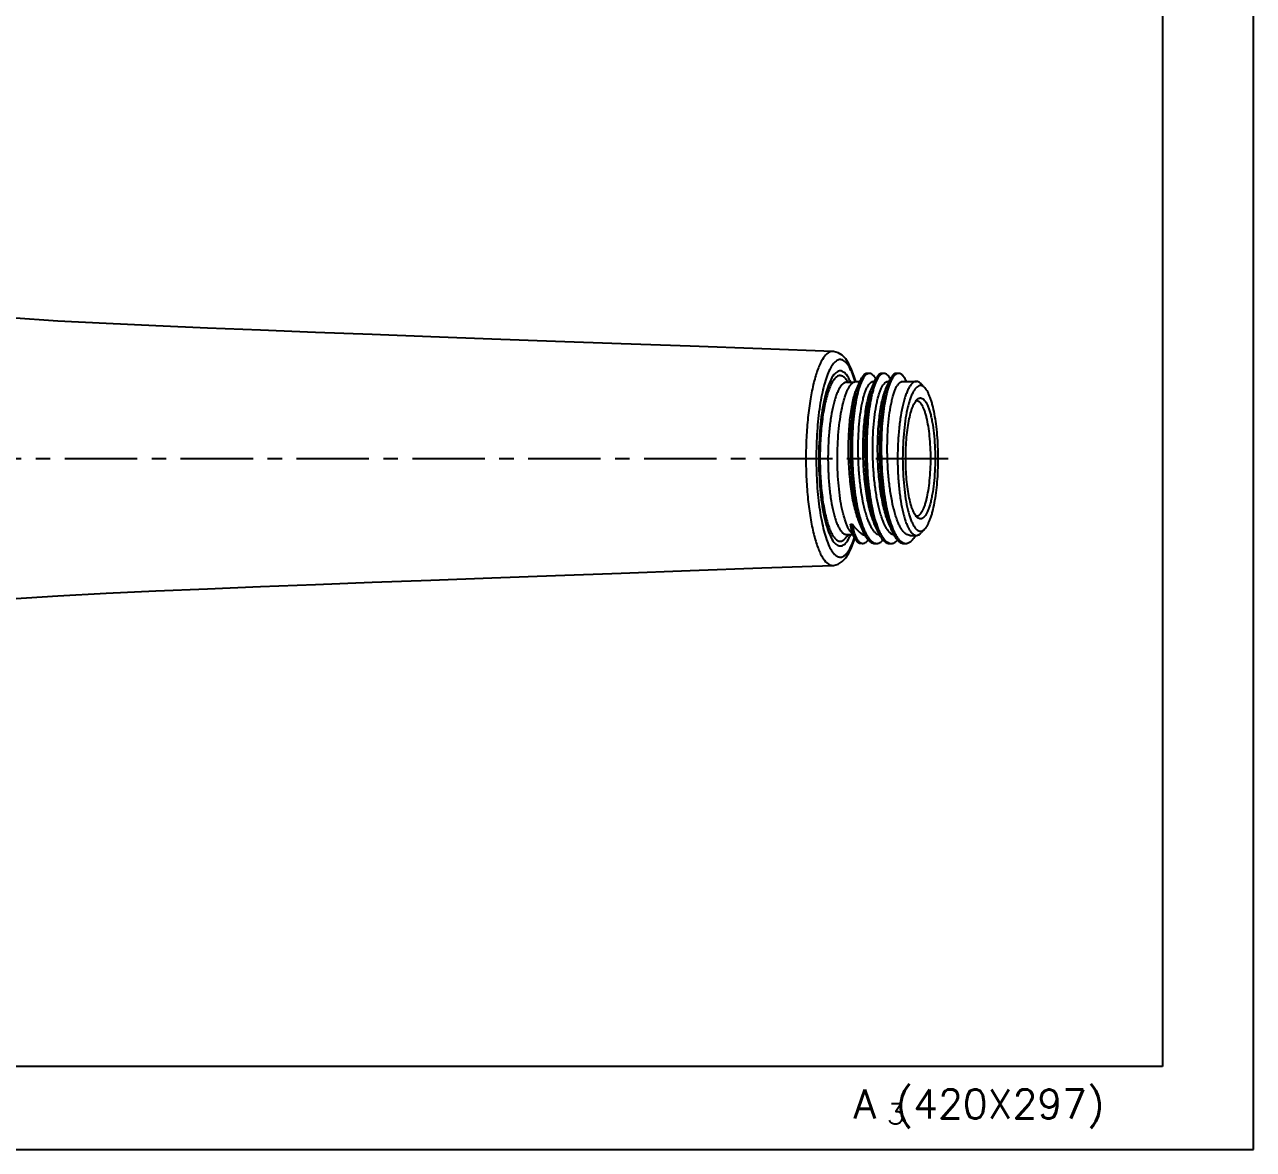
# Model space of a CAD drawing. Extents: x -5628 to -5208, y -2139 to -1842.
# Drawn here: x -5356.3 to -5207.8, y -2138.6 to -2002.7 of the extents above; entities that cross this region are included whole.
import ezdxf

# ---------------------------------------------------------------- set-up
doc = ezdxf.new("R2010")
doc.units = 0
doc.header["$LTSCALE"] = 7
doc.linetypes.add('CENTER', pattern=[2, 1.25, -0.25, 0.25, -0.25])
doc.layers.get('0').update_dxf_attribs({"color": 2, "linetype": 'CONTINUOUS'})
for name, color, linetype in [('02___PRT_ALL_AXES', 7, 'CONTINUOUS'), ('1', 1, 'CENTER'), ('DWG', 7, 'CONTINUOUS'), ('TXT', 4, 'CONTINUOUS')]:
    doc.layers.add(name, color=color, linetype=linetype)
doc.styles.add('GHS', font='ROMANS.shx', dxfattribs={"bigfont": 'GHS.shx'})

# ---------------------------------------------------------------- blocks, each defined once
blk = doc.blocks.new('BORDER')
for p, q in [((1, 0), (1, 1)), ((0, 0), (1, 0))]:
    blk.add_line(p, q)

msp = doc.modelspace()

# ---------------------------------------------------------------- linework, layer by layer
at = {"color": 7, "linetype": 'Continuous'}
for p, q in [((-5258.65, -2042.2), (-5258.66, -2042.2)), ((-5257.75, -2044.55), (-5257.76, -2044.55)), ((-5255.81, -2045.84), (-5255.38, -2045.84)), ((-5255.4, -2045.88), (-5255.78, -2046.74)), ((-5254.21, -2044.86), (-5254.43, -2044.86)), ((-5253.64, -2045.88), (-5254.02, -2046.74)), ((-5253.72, -2045.84), (-5253.62, -2045.84)), ((-5252.45, -2044.86), (-5252.67, -2044.86)), ((-5251.88, -2045.88), (-5252.26, -2046.74)), ((-5251.96, -2045.84), (-5251.86, -2045.84)), ((-5250.7, -2044.86), (-5250.92, -2044.86)), ((-5250.2, -2045.84), (-5248.53, -2045.84)), ((-5247.51, -2046.62), (-5247.96, -2046.14)), ((-5255.42, -2063), (-5255.04, -2063.86)), ((-5253.66, -2063), (-5253.28, -2063.86)), ((-5251.9, -2063), (-5251.52, -2063.86)), ((-5247.51, -2063.65), (-5247.96, -2064.14)), ((-5256.05, -2065.05), (-5255.97, -2064.79)), ((-5253.55, -2065.42), (-5253.33, -2065.42)), ((-5251.79, -2065.42), (-5251.58, -2065.42)), ((-5250.04, -2065.42), (-5249.82, -2065.42)), ((-5249.32, -2064.44), (-5248.53, -2064.44)), ((-5257.76, -2065.72), (-5257.75, -2065.72))]:
    msp.add_line(p, q, dxfattribs=at)
for points in [[(-5258.65, -2042.2), (-5267.21, -2041.89), (-5275.89, -2041.58), (-5284.19, -2041.28), (-5292.16, -2040.99), (-5299.82, -2040.71), (-5307.19, -2040.43), (-5314.3, -2040.17), (-5321.16, -2039.91), (-5327.79, -2039.65), (-5334.21, -2039.39), (-5340.42, -2039.12), (-5346.44, -2038.85), (-5352.29, -2038.54), (-5357.97, -2038.16), (-5363.48, -2037.61)], [(-5255.87, -2045.85), (-5256.04, -2045.24), (-5256.36, -2044.39), (-5256.7, -2043.69), (-5257.07, -2043.12), (-5257.5, -2042.68), (-5258, -2042.36), (-5258.55, -2042.21), (-5258.66, -2042.2)], [(-5258.66, -2068.07), (-5258.56, -2068.06), (-5258, -2067.92), (-5257.5, -2067.6), (-5257.08, -2067.16), (-5256.7, -2066.59), (-5256.36, -2065.89), (-5256.05, -2065.05)], [(-5368.36, -2073.47), (-5363.48, -2072.66), (-5357.96, -2072.11), (-5352.28, -2071.73), (-5346.44, -2071.43), (-5340.42, -2071.15), (-5334.2, -2070.89), (-5327.79, -2070.63), (-5321.16, -2070.37), (-5314.3, -2070.11), (-5307.19, -2069.84), (-5299.82, -2069.57), (-5292.16, -2069.29), (-5284.19, -2069), (-5275.89, -2068.69), (-5267.21, -2068.38), (-5258.66, -2068.07)]]:
    msp.add_lwpolyline(points, dxfattribs=at)
for centre, radius, start, end in [((-5256.97, -2046.49), 0.549, 90.0002, 91.5193), ((-5262.16, -2048.37), 6.19, 23.3333, 25.1594), ((-5262.16, -2061.9), 6.19, 334.8406, 336.6667), ((-5267.6, -2060.93), 12.18, 341.7944, 341.9622)]:
    msp.add_arc(centre, radius, start, end, dxfattribs=at)
for points, knots in [([(-5258.66, -2042.2), (-5259.18, -2042.19), (-5259.77, -2042.91), (-5260.19, -2043.73), (-5260.47, -2044.39), (-5260.72, -2045.15), (-5261.04, -2046.34), (-5261.38, -2048.02), (-5261.67, -2050.24), (-5261.85, -2052.64), (-5261.89, -2054.29), (-5261.89, -2055.14)], [0, 0, 0, 0, 0.113126, 0.157575, 0.208858, 0.266788, 0.331016, 0.476371, 0.640214, 0.816843, 1, 1, 1, 1]), ([(-5255.94, -2045.83), (-5256.03, -2045.51), (-5256.23, -2044.92), (-5256.59, -2044.17), (-5256.96, -2043.61), (-5257.32, -2043.3), (-5257.62, -2043.2), (-5257.91, -2043.19), (-5258.29, -2043.37), (-5258.68, -2043.8), (-5259.05, -2044.44), (-5259.39, -2045.27), (-5259.71, -2046.3), (-5259.98, -2047.49), (-5260.31, -2049.35), (-5260.57, -2051.92), (-5260.64, -2054.04), (-5260.64, -2055.14)], [0, 0, 0, 0, 0.062739, 0.11464, 0.155661, 0.187049, 0.200315, 0.212974, 0.240141, 0.27499, 0.320195, 0.376386, 0.443235, 0.519877, 0.605085, 0.795155, 1, 1, 1, 1]), ([(-5258.04, -2044.62), (-5258.22, -2044.71), (-5258.58, -2045.06), (-5258.99, -2045.8), (-5259.38, -2046.85), (-5259.85, -2048.72), (-5260.23, -2051.51), (-5260.38, -2055.14), (-5260.23, -2058.76), (-5259.85, -2061.56), (-5259.38, -2063.43), (-5258.99, -2064.47), (-5258.58, -2065.22), (-5258.22, -2065.57), (-5258.04, -2065.65)], [0, 0, 0, 0, 0.027417, 0.065849, 0.116266, 0.177959, 0.328449, 0.5, 0.671551, 0.822041, 0.883734, 0.934151, 0.972583, 1, 1, 1, 1]), ([(-5257.76, -2044.55), (-5257.78, -2044.55), (-5257.88, -2044.56), (-5257.97, -2044.59), (-5258.04, -2044.62)], [0, 0, 0, 0, 0.242954, 1, 1, 1, 1]), ([(-5257.46, -2044.62), (-5257.48, -2044.61), (-5257.57, -2044.57), (-5257.67, -2044.55), (-5257.75, -2044.55)], [0, 0, 0, 0, 0.261163, 1, 1, 1, 1]), ([(-5256.56, -2045.74), (-5256.68, -2045.49), (-5256.91, -2045.06), (-5257.27, -2044.71), (-5257.46, -2044.62)], [0, 0, 0, 0, 0.583921, 1, 1, 1, 1]), ([(-5256.79, -2045.93), (-5256.84, -2045.85), (-5256.93, -2045.71), (-5257.07, -2045.52), (-5257.21, -2045.37), (-5257.36, -2045.25), (-5257.51, -2045.18), (-5257.67, -2045.14), (-5257.82, -2045.13), (-5257.98, -2045.17), (-5258.13, -2045.25), (-5258.28, -2045.37), (-5258.42, -2045.52), (-5258.62, -2045.79), (-5258.86, -2046.21), (-5259.12, -2046.83), (-5259.35, -2047.57), (-5259.56, -2048.43), (-5259.75, -2049.38), (-5259.97, -2050.81), (-5260.14, -2052.74), (-5260.19, -2054.32), (-5260.19, -2055.14)], [0, 0, 0, 0, 0.02198, 0.041653, 0.059151, 0.074709, 0.088688, 0.101614, 0.11416, 0.127069, 0.141017, 0.156534, 0.173984, 0.193605, 0.239799, 0.295542, 0.360589, 0.434327, 0.515893, 0.604236, 0.796342, 1, 1, 1, 1]), ([(-5256.99, -2045.94), (-5257.02, -2045.94), (-5257.1, -2045.95), (-5257.25, -2046), (-5257.44, -2046.13), (-5257.65, -2046.36), (-5257.86, -2046.67), (-5258.05, -2047.06), (-5258.24, -2047.53), (-5258.41, -2048.06), (-5258.64, -2048.91), (-5258.87, -2050.1), (-5259.07, -2051.67), (-5259.19, -2053.37), (-5259.22, -2054.54), (-5259.22, -2055.14)], [0, 0, 0, 0, 0.011259, 0.022982, 0.049109, 0.080495, 0.118165, 0.162531, 0.213635, 0.271295, 0.335172, 0.479636, 0.642435, 0.817955, 1, 1, 1, 1]), ([(-5253, -2064.42), (-5253.08, -2064.4), (-5253.26, -2064.32), (-5253.5, -2064.13), (-5253.74, -2063.86), (-5253.96, -2063.51), (-5254.18, -2063.08), (-5254.39, -2062.58), (-5254.58, -2062.02), (-5254.83, -2061.14), (-5255.09, -2059.92), (-5255.33, -2058.33), (-5255.49, -2056.62), (-5255.57, -2054.85), (-5255.57, -2053.1), (-5255.49, -2051.42), (-5255.34, -2049.88), (-5255.15, -2048.71), (-5254.96, -2047.89), (-5254.81, -2047.36), (-5254.65, -2046.91), (-5254.48, -2046.53), (-5254.3, -2046.23), (-5254.12, -2046.01), (-5253.95, -2045.89), (-5253.82, -2045.84), (-5253.75, -2045.84), (-5253.72, -2045.84)], [0, 0, 0, 0, 0.013322, 0.028638, 0.046643, 0.067687, 0.091899, 0.119264, 0.149675, 0.182955, 0.25715, 0.339581, 0.427513, 0.517944, 0.607743, 0.693791, 0.773122, 0.843062, 0.873799, 0.901404, 0.925707, 0.946611, 0.964125, 0.978427, 0.990018, 0.995123, 1, 1, 1, 1]), ([(-5251.24, -2064.42), (-5251.32, -2064.4), (-5251.5, -2064.33), (-5251.74, -2064.13), (-5251.98, -2063.86), (-5252.2, -2063.51), (-5252.42, -2063.09), (-5252.63, -2062.59), (-5252.82, -2062.02), (-5253.07, -2061.15), (-5253.33, -2059.92), (-5253.57, -2058.33), (-5253.73, -2056.62), (-5253.81, -2054.86), (-5253.81, -2053.1), (-5253.73, -2051.43), (-5253.58, -2049.88), (-5253.39, -2048.71), (-5253.2, -2047.89), (-5253.05, -2047.36), (-5252.89, -2046.91), (-5252.72, -2046.53), (-5252.55, -2046.23), (-5252.36, -2046.01), (-5252.19, -2045.89), (-5252.06, -2045.84), (-5251.99, -2045.84), (-5251.96, -2045.84)], [0, 0, 0, 0, 0.013312, 0.028613, 0.046601, 0.067627, 0.091821, 0.119171, 0.149568, 0.182837, 0.257017, 0.339442, 0.427377, 0.517819, 0.607635, 0.693703, 0.773055, 0.843015, 0.873763, 0.901376, 0.925687, 0.946598, 0.964117, 0.978423, 0.990016, 0.995122, 1, 1, 1, 1]), ([(-5249.32, -2064.44), (-5249.41, -2064.44), (-5249.59, -2064.4), (-5249.84, -2064.26), (-5250.08, -2064.03), (-5250.32, -2063.72), (-5250.55, -2063.32), (-5250.76, -2062.85), (-5250.97, -2062.31), (-5251.23, -2061.46), (-5251.51, -2060.25), (-5251.77, -2058.66), (-5251.95, -2056.93), (-5252.05, -2055.14), (-5252.06, -2053.34), (-5251.99, -2051.62), (-5251.84, -2050.03), (-5251.65, -2048.82), (-5251.46, -2047.97), (-5251.31, -2047.42), (-5251.15, -2046.95), (-5250.98, -2046.56), (-5250.8, -2046.25), (-5250.63, -2046.05), (-5250.5, -2045.94), (-5250.4, -2045.88), (-5250.3, -2045.84), (-5250.23, -2045.84), (-5250.2, -2045.84)], [0, 0, 0, 0, 0.012759, 0.026916, 0.043466, 0.062979, 0.085709, 0.111716, 0.140935, 0.173214, 0.246022, 0.327896, 0.416041, 0.507335, 0.598497, 0.686234, 0.767393, 0.839116, 0.870678, 0.899034, 0.924001, 0.945466, 0.963425, 0.978051, 0.984269, 0.989888, 0.995064, 1, 1, 1, 1]), ([(-5248.53, -2045.84), (-5248.57, -2045.84), (-5248.65, -2045.84), (-5248.8, -2045.89), (-5249, -2046.02), (-5249.21, -2046.25), (-5249.42, -2046.56), (-5249.62, -2046.95), (-5249.81, -2047.42), (-5249.99, -2047.97), (-5250.21, -2048.82), (-5250.45, -2050.03), (-5250.65, -2051.62), (-5250.78, -2053.34), (-5250.82, -2055.14), (-5250.78, -2056.93), (-5250.65, -2058.65), (-5250.45, -2060.25), (-5250.21, -2061.45), (-5249.99, -2062.31), (-5249.81, -2062.85), (-5249.62, -2063.32), (-5249.42, -2063.71), (-5249.21, -2064.03), (-5249, -2064.26), (-5248.8, -2064.38), (-5248.65, -2064.43), (-5248.57, -2064.44), (-5248.53, -2064.44)], [0, 0, 0, 0, 0.005627, 0.011465, 0.024433, 0.040002, 0.058718, 0.080798, 0.106272, 0.135053, 0.16697, 0.239242, 0.320776, 0.408742, 0.5, 0.591258, 0.679224, 0.760758, 0.83303, 0.864947, 0.893728, 0.919202, 0.941282, 0.959998, 0.975567, 0.988535, 0.994373, 1, 1, 1, 1]), ([(-5247.96, -2046.14), (-5248.01, -2046.09), (-5248.1, -2046.01), (-5248.24, -2045.91), (-5248.39, -2045.85), (-5248.49, -2045.84), (-5248.53, -2045.84)], [0, 0, 0, 0, 0.289871, 0.547362, 0.780415, 1, 1, 1, 1]), ([(-5255.78, -2046.74), (-5255.87, -2046.94), (-5256.03, -2047.38), (-5256.23, -2048.12), (-5256.4, -2048.99), (-5256.55, -2049.97), (-5256.66, -2051.03), (-5256.77, -2052.58), (-5256.8, -2054.6), (-5256.7, -2056.63), (-5256.54, -2058.23), (-5256.39, -2059.36), (-5256.2, -2060.42), (-5255.97, -2061.38), (-5255.72, -2062.24), (-5255.52, -2062.76), (-5255.42, -2063)], [0, 0, 0, 0, 0.039163, 0.085895, 0.139629, 0.199586, 0.264828, 0.334301, 0.481271, 0.630765, 0.703358, 0.772905, 0.838286, 0.898485, 0.952621, 1, 1, 1, 1]), ([(-5254.02, -2046.74), (-5254.11, -2046.94), (-5254.27, -2047.38), (-5254.47, -2048.12), (-5254.64, -2048.99), (-5254.79, -2049.97), (-5254.9, -2051.03), (-5255.01, -2052.58), (-5255.04, -2054.6), (-5254.94, -2056.63), (-5254.78, -2058.23), (-5254.63, -2059.36), (-5254.44, -2060.42), (-5254.21, -2061.38), (-5253.96, -2062.24), (-5253.76, -2062.76), (-5253.66, -2063)], [0, 0, 0, 0, 0.039163, 0.085895, 0.139629, 0.199586, 0.264828, 0.334301, 0.481271, 0.630765, 0.703358, 0.772905, 0.838286, 0.898485, 0.952621, 1, 1, 1, 1]), ([(-5252.26, -2046.74), (-5252.35, -2046.94), (-5252.51, -2047.38), (-5252.71, -2048.12), (-5252.88, -2048.99), (-5253.03, -2049.97), (-5253.14, -2051.03), (-5253.25, -2052.58), (-5253.28, -2054.6), (-5253.18, -2056.63), (-5253.02, -2058.23), (-5252.87, -2059.36), (-5252.68, -2060.42), (-5252.46, -2061.38), (-5252.2, -2062.24), (-5252.01, -2062.76), (-5251.9, -2063)], [0, 0, 0, 0, 0.039163, 0.085895, 0.139629, 0.199586, 0.264828, 0.334301, 0.481271, 0.630765, 0.703358, 0.772905, 0.838286, 0.898485, 0.952621, 1, 1, 1, 1]), ([(-5248.05, -2046.34), (-5248.08, -2046.34), (-5248.16, -2046.34), (-5248.3, -2046.39), (-5248.49, -2046.51), (-5248.69, -2046.73), (-5248.89, -2047.02), (-5249.08, -2047.39), (-5249.26, -2047.84), (-5249.42, -2048.35), (-5249.64, -2049.16), (-5249.86, -2050.3), (-5250.05, -2051.81), (-5250.17, -2053.44), (-5250.21, -2055.14), (-5250.17, -2056.83), (-5250.05, -2058.47), (-5249.86, -2059.97), (-5249.64, -2061.12), (-5249.42, -2061.92), (-5249.26, -2062.44), (-5249.08, -2062.88), (-5248.89, -2063.25), (-5248.69, -2063.55), (-5248.49, -2063.77), (-5248.3, -2063.88), (-5248.16, -2063.93), (-5248.08, -2063.94), (-5248.05, -2063.94)], [0, 0, 0, 0, 0.005627, 0.011464, 0.024433, 0.040002, 0.058718, 0.080798, 0.106272, 0.135053, 0.16697, 0.239242, 0.320776, 0.408742, 0.5, 0.591258, 0.679224, 0.760758, 0.83303, 0.864947, 0.893728, 0.919202, 0.941282, 0.959998, 0.975567, 0.988536, 0.994373, 1, 1, 1, 1]), ([(-5247.51, -2046.62), (-5247.55, -2046.58), (-5247.63, -2046.5), (-5247.77, -2046.41), (-5247.91, -2046.35), (-5248, -2046.34), (-5248.05, -2046.34)], [0, 0, 0, 0, 0.289887, 0.547386, 0.780436, 1, 1, 1, 1]), ([(-5247.51, -2063.65), (-5247.45, -2063.59), (-5247.33, -2063.43), (-5247.16, -2063.16), (-5247.01, -2062.84), (-5246.86, -2062.47), (-5246.71, -2062.04), (-5246.53, -2061.39), (-5246.33, -2060.48), (-5246.14, -2059.27), (-5246, -2057.96), (-5245.92, -2056.57), (-5245.89, -2055.14), (-5245.92, -2053.71), (-5246, -2052.32), (-5246.14, -2051), (-5246.33, -2049.8), (-5246.53, -2048.88), (-5246.71, -2048.23), (-5246.86, -2047.81), (-5247.01, -2047.43), (-5247.16, -2047.11), (-5247.33, -2046.84), (-5247.45, -2046.69), (-5247.51, -2046.62)], [0, 0, 0, 0, 0.015383, 0.03323, 0.053626, 0.076574, 0.102015, 0.129848, 0.192121, 0.262039, 0.337934, 0.417926, 0.5, 0.582074, 0.662066, 0.737961, 0.807879, 0.870152, 0.897985, 0.923426, 0.946374, 0.96677, 0.984617, 1, 1, 1, 1]), ([(-5249.83, -2055.14), (-5249.83, -2054.71), (-5249.81, -2053.86), (-5249.73, -2052.61), (-5249.6, -2051.45), (-5249.42, -2050.41), (-5249.23, -2049.63), (-5249.05, -2049.09), (-5248.92, -2048.75), (-5248.78, -2048.46), (-5248.63, -2048.22), (-5248.48, -2048.04), (-5248.37, -2047.95), (-5248.31, -2047.91)], [0, 0, 0, 0, 0.171755, 0.338395, 0.495032, 0.637135, 0.760807, 0.814766, 0.863091, 0.905634, 0.942405, 0.973649, 1, 1, 1, 1]), ([(-5248.55, -2048.14), (-5248.49, -2048.14), (-5248.37, -2048.16), (-5248.2, -2048.27), (-5248.04, -2048.45), (-5247.88, -2048.68), (-5247.73, -2048.98), (-5247.59, -2049.33), (-5247.46, -2049.74), (-5247.29, -2050.38), (-5247.11, -2051.29), (-5246.96, -2052.49), (-5246.87, -2053.79), (-5246.84, -2054.68), (-5246.84, -2055.14)], [0, 0, 0, 0, 0.022839, 0.048818, 0.080017, 0.117507, 0.161719, 0.212709, 0.270299, 0.334149, 0.478691, 0.641717, 0.817567, 1, 1, 1, 1]), ([(-5248.31, -2047.91), (-5248.25, -2047.88), (-5248.15, -2047.84), (-5248.02, -2047.83), (-5247.89, -2047.86), (-5247.72, -2047.95), (-5247.53, -2048.14), (-5247.35, -2048.4), (-5247.18, -2048.74), (-5247.02, -2049.15), (-5246.87, -2049.63), (-5246.74, -2050.17), (-5246.57, -2051), (-5246.41, -2052.14), (-5246.29, -2053.6), (-5246.27, -2054.62), (-5246.27, -2055.14)], [0, 0, 0, 0, 0.025193, 0.037039, 0.049036, 0.075329, 0.107228, 0.146284, 0.193097, 0.247736, 0.309951, 0.379281, 0.455114, 0.623238, 0.807468, 1, 1, 1, 1]), ([(-5261.89, -2055.14), (-5261.89, -2055.98), (-5261.85, -2057.63), (-5261.67, -2060.03), (-5261.38, -2062.25), (-5261.04, -2063.94), (-5260.72, -2065.12), (-5260.47, -2065.88), (-5260.19, -2066.54), (-5259.77, -2067.37), (-5259.18, -2068.08), (-5258.66, -2068.07)], [0, 0, 0, 0, 0.183106, 0.359689, 0.523499, 0.668835, 0.733062, 0.790999, 0.842302, 0.886779, 1, 1, 1, 1]), ([(-5260.64, -2055.14), (-5260.64, -2056.22), (-5260.58, -2058.3), (-5260.32, -2060.83), (-5260, -2062.66), (-5259.74, -2063.85), (-5259.43, -2064.88), (-5259.1, -2065.73), (-5258.74, -2066.38), (-5258.36, -2066.84), (-5257.99, -2067.05), (-5257.7, -2067.08), (-5257.42, -2067.02), (-5257.06, -2066.76), (-5256.68, -2066.27), (-5256.33, -2065.57), (-5256.13, -2065.03), (-5256.03, -2064.73)], [0, 0, 0, 0, 0.205061, 0.395861, 0.481764, 0.559371, 0.627476, 0.685205, 0.732146, 0.768711, 0.797016, 0.809734, 0.822649, 0.852338, 0.890938, 0.940092, 1, 1, 1, 1]), ([(-5260.19, -2055.14), (-5260.19, -2055.95), (-5260.14, -2057.53), (-5259.97, -2059.46), (-5259.75, -2060.89), (-5259.56, -2061.85), (-5259.35, -2062.7), (-5259.12, -2063.44), (-5258.86, -2064.06), (-5258.62, -2064.49), (-5258.42, -2064.75), (-5258.28, -2064.9), (-5258.13, -2065.02), (-5257.98, -2065.1), (-5257.82, -2065.14), (-5257.67, -2065.14), (-5257.51, -2065.1), (-5257.36, -2065.02), (-5257.21, -2064.9), (-5257.07, -2064.75), (-5256.93, -2064.56), (-5256.84, -2064.42), (-5256.79, -2064.34)], [0, 0, 0, 0, 0.203658, 0.395764, 0.484107, 0.565673, 0.639411, 0.704458, 0.760201, 0.806395, 0.826016, 0.843466, 0.858983, 0.872931, 0.88584, 0.898386, 0.911312, 0.925291, 0.940849, 0.958347, 0.97802, 1, 1, 1, 1]), ([(-5259.22, -2055.14), (-5259.22, -2055.73), (-5259.19, -2056.91), (-5259.07, -2058.62), (-5258.86, -2060.19), (-5258.63, -2061.39), (-5258.41, -2062.23), (-5258.23, -2062.77), (-5258.05, -2063.23), (-5257.85, -2063.62), (-5257.64, -2063.93), (-5257.43, -2064.16), (-5257.24, -2064.28), (-5257.08, -2064.33), (-5257.01, -2064.34), (-5256.97, -2064.34)], [0, 0, 0, 0, 0.182522, 0.358447, 0.521516, 0.66606, 0.729895, 0.787454, 0.838404, 0.882565, 0.919995, 0.951135, 0.977068, 0.988742, 1, 1, 1, 1]), ([(-5248.31, -2062.36), (-5248.37, -2062.32), (-5248.48, -2062.23), (-5248.63, -2062.05), (-5248.78, -2061.81), (-5248.92, -2061.52), (-5249.05, -2061.19), (-5249.23, -2060.65), (-5249.42, -2059.87), (-5249.6, -2058.82), (-5249.73, -2057.66), (-5249.81, -2056.42), (-5249.83, -2055.57), (-5249.83, -2055.14)], [0, 0, 0, 0, 0.026351, 0.057595, 0.094366, 0.136909, 0.185234, 0.239193, 0.362865, 0.504968, 0.661605, 0.828245, 1, 1, 1, 1]), ([(-5246.84, -2055.14), (-5246.84, -2055.59), (-5246.87, -2056.48), (-5246.96, -2057.78), (-5247.11, -2058.98), (-5247.29, -2059.89), (-5247.46, -2060.53), (-5247.59, -2060.94), (-5247.73, -2061.29), (-5247.88, -2061.59), (-5248.04, -2061.82), (-5248.2, -2062), (-5248.37, -2062.11), (-5248.49, -2062.14), (-5248.55, -2062.14)], [0, 0, 0, 0, 0.182433, 0.358283, 0.521309, 0.665851, 0.729701, 0.787291, 0.838281, 0.882493, 0.919983, 0.951182, 0.977161, 1, 1, 1, 1]), ([(-5246.27, -2055.14), (-5246.27, -2055.65), (-5246.29, -2056.67), (-5246.41, -2058.13), (-5246.57, -2059.27), (-5246.74, -2060.1), (-5246.87, -2060.64), (-5247.02, -2061.12), (-5247.18, -2061.53), (-5247.35, -2061.87), (-5247.53, -2062.14), (-5247.72, -2062.32), (-5247.89, -2062.42), (-5248.02, -2062.44), (-5248.15, -2062.43), (-5248.25, -2062.39), (-5248.31, -2062.36)], [0, 0, 0, 0, 0.192532, 0.376762, 0.544886, 0.620719, 0.690049, 0.752264, 0.806903, 0.853716, 0.892772, 0.924671, 0.950964, 0.962961, 0.974807, 1, 1, 1, 1]), ([(-5248.05, -2063.94), (-5248, -2063.94), (-5247.91, -2063.92), (-5247.77, -2063.87), (-5247.63, -2063.78), (-5247.55, -2063.7), (-5247.51, -2063.65)], [0, 0, 0, 0, 0.219564, 0.452614, 0.710113, 1, 1, 1, 1]), ([(-5257.46, -2065.65), (-5257.27, -2065.57), (-5256.91, -2065.21), (-5256.68, -2064.79), (-5256.56, -2064.53)], [0, 0, 0, 0, 0.416079, 1, 1, 1, 1]), ([(-5248.53, -2064.44), (-5248.49, -2064.44), (-5248.39, -2064.42), (-5248.24, -2064.36), (-5248.1, -2064.27), (-5248.01, -2064.18), (-5247.96, -2064.14)], [0, 0, 0, 0, 0.219585, 0.452638, 0.710129, 1, 1, 1, 1]), ([(-5258.04, -2065.65), (-5258.01, -2065.66), (-5257.93, -2065.7), (-5257.83, -2065.72), (-5257.76, -2065.72)], [0, 0, 0, 0, 0.26093, 1, 1, 1, 1]), ([(-5257.75, -2065.72), (-5257.72, -2065.72), (-5257.62, -2065.71), (-5257.53, -2065.68), (-5257.46, -2065.65)], [0, 0, 0, 0, 0.243081, 1, 1, 1, 1])]:
    msp.add_open_spline(points, degree=3, knots=knots, dxfattribs=at)
at = {"layer": '02___PRT_ALL_AXES', "color": 7, "linetype": 'Continuous'}
for p, q in [((-5256.97, -2045.94), (-5256.14, -2045.94)), ((-5255.81, -2045.84), (-5255.38, -2045.84)), ((-5253.72, -2045.84), (-5253.62, -2045.84)), ((-5252.66, -2044.9), (-5252.66, -2044.9)), ((-5251.96, -2045.84), (-5251.86, -2045.84)), ((-5250.2, -2045.84), (-5248.53, -2045.84)), ((-5256.49, -2063.09), (-5256.27, -2063.09)), ((-5256.97, -2064.34), (-5256.18, -2064.34)), ((-5256.04, -2064.65), (-5256.3, -2064.06)), ((-5255.09, -2065.42), (-5255.31, -2065.42)), ((-5249.32, -2064.44), (-5248.53, -2064.44))]:
    msp.add_line(p, q, dxfattribs=at)
for centre, radius, start, end in [((-5255.23, -2063.06), 1.57, 222.976, 223.3049), ((-5253.31, -2064.53), 0.888, 248.4589, 254.3307), ((-5251.56, -2064.59), 0.83, 254.5905, 255.9272), ((-5249.79, -2064.55), 0.873, 249.3333, 254.3294)]:
    msp.add_arc(centre, radius, start, end, dxfattribs=at)
for points, knots in [([(-5256.38, -2064.13), (-5256.45, -2064.06), (-5256.59, -2063.87), (-5256.78, -2063.55), (-5256.96, -2063.16), (-5257.13, -2062.71), (-5257.29, -2062.19), (-5257.5, -2061.4), (-5257.71, -2060.29), (-5257.9, -2058.83), (-5258.03, -2057.26), (-5258.09, -2055.62), (-5258.07, -2053.96), (-5257.99, -2052.34), (-5257.83, -2050.81), (-5257.61, -2049.42), (-5257.38, -2048.37), (-5257.16, -2047.64), (-5256.99, -2047.18), (-5256.81, -2046.78), (-5256.62, -2046.45), (-5256.43, -2046.18), (-5256.23, -2045.99), (-5256.02, -2045.87), (-5255.88, -2045.84), (-5255.81, -2045.84)], [0, 0, 0, 0, 0.016459, 0.035793, 0.058092, 0.083336, 0.11143, 0.142227, 0.211122, 0.288156, 0.371076, 0.45739, 0.544475, 0.629676, 0.710411, 0.784277, 0.849159, 0.877692, 0.903396, 0.926165, 0.945966, 0.962868, 0.977106, 0.989186, 1, 1, 1, 1]), ([(-5255.4, -2045.88), (-5255.5, -2046.1), (-5255.68, -2046.6), (-5255.9, -2047.43), (-5256.1, -2048.39), (-5256.26, -2049.47), (-5256.39, -2050.65), (-5256.5, -2052.37), (-5256.54, -2054.6), (-5256.44, -2056.84), (-5256.27, -2058.61), (-5256.1, -2059.86), (-5255.89, -2061.02), (-5255.65, -2062.08), (-5255.37, -2063.02), (-5255.15, -2063.6), (-5255.04, -2063.86)], [0, 0, 0, 0, 0.039562, 0.086652, 0.140697, 0.200913, 0.266359, 0.335977, 0.483059, 0.632423, 0.704864, 0.774204, 0.839326, 0.899218, 0.953006, 1, 1, 1, 1]), ([(-5254.5, -2044.94), (-5254.56, -2044.98), (-5254.69, -2045.08), (-5254.86, -2045.29), (-5255.03, -2045.56), (-5255.19, -2045.89), (-5255.34, -2046.28), (-5255.55, -2046.9), (-5255.77, -2047.81), (-5255.98, -2049.04), (-5256.15, -2050.43), (-5256.26, -2051.93), (-5256.31, -2053.52), (-5256.29, -2055.15), (-5256.22, -2056.78), (-5256.08, -2058.37), (-5255.88, -2059.87), (-5255.63, -2061.26), (-5255.32, -2062.48), (-5255.02, -2063.39), (-5254.75, -2064.01), (-5254.61, -2064.28), (-5254.54, -2064.41)], [0, 0, 0, 0, 0.011154, 0.024435, 0.040131, 0.05837, 0.07918, 0.102524, 0.156444, 0.219137, 0.289231, 0.365099, 0.444937, 0.526822, 0.608779, 0.688834, 0.765082, 0.835744, 0.899242, 0.95428, 0.97834, 1, 1, 1, 1]), ([(-5254.43, -2044.86), (-5254.48, -2044.86), (-5254.56, -2044.87), (-5254.69, -2044.92), (-5254.82, -2045), (-5254.94, -2045.12), (-5255.06, -2045.27), (-5255.23, -2045.52), (-5255.33, -2045.73), (-5255.4, -2045.88)], [0, 0, 0, 0, 0.085654, 0.176511, 0.276902, 0.389978, 0.517822, 0.661708, 1, 1, 1, 1]), ([(-5253.64, -2045.88), (-5253.74, -2046.1), (-5253.92, -2046.6), (-5254.14, -2047.43), (-5254.34, -2048.39), (-5254.5, -2049.47), (-5254.63, -2050.65), (-5254.75, -2052.37), (-5254.78, -2054.6), (-5254.68, -2056.84), (-5254.51, -2058.61), (-5254.34, -2059.86), (-5254.13, -2061.02), (-5253.89, -2062.08), (-5253.61, -2063.02), (-5253.4, -2063.6), (-5253.28, -2063.86)], [0, 0, 0, 0, 0.039562, 0.086653, 0.140698, 0.200913, 0.266359, 0.335978, 0.483059, 0.632423, 0.704864, 0.774204, 0.839326, 0.899218, 0.953006, 1, 1, 1, 1]), ([(-5252.66, -2044.9), (-5252.73, -2044.93), (-5252.86, -2045.02), (-5253.04, -2045.2), (-5253.21, -2045.45), (-5253.37, -2045.76), (-5253.53, -2046.13), (-5253.68, -2046.56), (-5253.82, -2047.05), (-5254, -2047.8), (-5254.2, -2048.85), (-5254.37, -2050.24), (-5254.49, -2051.75), (-5254.55, -2053.35), (-5254.54, -2055), (-5254.47, -2056.65), (-5254.33, -2058.27), (-5254.13, -2059.8), (-5253.88, -2061.2), (-5253.57, -2062.45), (-5253.27, -2063.38), (-5253, -2064.01), (-5252.86, -2064.28), (-5252.78, -2064.41)], [0, 0, 0, 0, 0.010507, 0.022994, 0.037858, 0.055288, 0.075344, 0.09801, 0.123218, 0.150857, 0.212853, 0.282636, 0.358554, 0.438756, 0.521263, 0.604028, 0.685005, 0.762213, 0.833801, 0.89812, 0.953819, 0.978137, 1, 1, 1, 1]), ([(-5254.41, -2044.9), (-5254.42, -2044.9), (-5254.45, -2044.91), (-5254.48, -2044.93), (-5254.5, -2044.94)], [0, 0, 0, 0, 0.243866, 1, 1, 1, 1]), ([(-5254.21, -2044.86), (-5254.23, -2044.86), (-5254.3, -2044.86), (-5254.37, -2044.88), (-5254.41, -2044.9)], [0, 0, 0, 0, 0.244567, 1, 1, 1, 1]), ([(-5253.44, -2045.49), (-5253.5, -2045.4), (-5253.61, -2045.23), (-5253.8, -2045.02), (-5253.98, -2044.91), (-5254.11, -2044.86), (-5254.18, -2044.86), (-5254.21, -2044.86)], [0, 0, 0, 0, 0.320559, 0.586083, 0.806155, 0.904894, 1, 1, 1, 1]), ([(-5252.67, -2044.86), (-5252.72, -2044.86), (-5252.8, -2044.87), (-5252.93, -2044.92), (-5253.06, -2045), (-5253.18, -2045.12), (-5253.3, -2045.27), (-5253.47, -2045.52), (-5253.57, -2045.73), (-5253.64, -2045.88)], [0, 0, 0, 0, 0.085655, 0.176511, 0.276901, 0.389982, 0.517821, 0.661712, 1, 1, 1, 1]), ([(-5251.88, -2045.88), (-5251.98, -2046.1), (-5252.16, -2046.6), (-5252.38, -2047.43), (-5252.58, -2048.39), (-5252.74, -2049.47), (-5252.87, -2050.65), (-5252.99, -2052.37), (-5253.02, -2054.6), (-5252.92, -2056.84), (-5252.75, -2058.61), (-5252.58, -2059.86), (-5252.37, -2061.02), (-5252.13, -2062.08), (-5251.85, -2063.02), (-5251.64, -2063.6), (-5251.52, -2063.86)], [0, 0, 0, 0, 0.039562, 0.086652, 0.140697, 0.200913, 0.266359, 0.335977, 0.483059, 0.632423, 0.704864, 0.774204, 0.839326, 0.899218, 0.953006, 1, 1, 1, 1]), ([(-5250.89, -2044.9), (-5250.96, -2044.92), (-5251.09, -2045.01), (-5251.27, -2045.19), (-5251.44, -2045.44), (-5251.6, -2045.74), (-5251.76, -2046.11), (-5251.91, -2046.54), (-5252.06, -2047.03), (-5252.24, -2047.77), (-5252.43, -2048.83), (-5252.61, -2050.21), (-5252.73, -2051.72), (-5252.79, -2053.33), (-5252.78, -2054.98), (-5252.71, -2056.63), (-5252.57, -2058.25), (-5252.38, -2059.78), (-5252.12, -2061.19), (-5251.81, -2062.45), (-5251.51, -2063.37), (-5251.24, -2064), (-5251.1, -2064.28), (-5251.02, -2064.41)], [0, 0, 0, 0, 0.010418, 0.022789, 0.037528, 0.054832, 0.074771, 0.09733, 0.122443, 0.150002, 0.211878, 0.281601, 0.357513, 0.437759, 0.520351, 0.603233, 0.68435, 0.761708, 0.833445, 0.897905, 0.953725, 0.978093, 1, 1, 1, 1]), ([(-5252.45, -2044.86), (-5252.47, -2044.86), (-5252.54, -2044.86), (-5252.61, -2044.88), (-5252.66, -2044.9)], [0, 0, 0, 0, 0.244125, 1, 1, 1, 1]), ([(-5251.69, -2045.49), (-5251.74, -2045.4), (-5251.85, -2045.23), (-5252.04, -2045.02), (-5252.22, -2044.91), (-5252.35, -2044.86), (-5252.42, -2044.86), (-5252.45, -2044.86)], [0, 0, 0, 0, 0.320447, 0.58593, 0.806046, 0.904835, 1, 1, 1, 1]), ([(-5250.92, -2044.86), (-5250.96, -2044.86), (-5251.04, -2044.87), (-5251.17, -2044.92), (-5251.3, -2045), (-5251.42, -2045.12), (-5251.54, -2045.27), (-5251.71, -2045.52), (-5251.81, -2045.73), (-5251.88, -2045.88)], [0, 0, 0, 0, 0.085656, 0.176509, 0.276903, 0.389982, 0.517817, 0.661715, 1, 1, 1, 1]), ([(-5250.7, -2044.86), (-5250.71, -2044.86), (-5250.78, -2044.86), (-5250.85, -2044.88), (-5250.89, -2044.9)], [0, 0, 0, 0, 0.244609, 1, 1, 1, 1]), ([(-5249.75, -2045.83), (-5249.82, -2045.69), (-5249.92, -2045.48), (-5250.08, -2045.25), (-5250.2, -2045.11), (-5250.32, -2045), (-5250.45, -2044.92), (-5250.57, -2044.87), (-5250.65, -2044.86), (-5250.7, -2044.86)], [0, 0, 0, 0, 0.336508, 0.479915, 0.607582, 0.72083, 0.821723, 0.913373, 1, 1, 1, 1]), ([(-5256.04, -2064.65), (-5256.09, -2064.54), (-5256.17, -2064.32), (-5256.34, -2063.8), (-5256.43, -2063.39), (-5256.49, -2063.09)], [0, 0, 0, 0, 0.211311, 0.449505, 1, 1, 1, 1]), ([(-5256.49, -2063.09), (-5256.48, -2063.28), (-5256.45, -2063.54), (-5256.38, -2063.86), (-5256.33, -2063.99), (-5256.3, -2064.05)], [0, 0, 0, 0, 0.562218, 0.796263, 1, 1, 1, 1]), ([(-5256.27, -2063.09), (-5256.14, -2063.27), (-5255.88, -2063.59), (-5255.53, -2063.94), (-5255.27, -2064.16), (-5255.09, -2064.28), (-5254.92, -2064.36), (-5254.81, -2064.4), (-5254.75, -2064.42)], [0, 0, 0, 0, 0.325134, 0.601055, 0.719753, 0.825487, 0.918607, 1, 1, 1, 1]), ([(-5255.89, -2064.47), (-5255.97, -2064.27), (-5256.11, -2063.81), (-5256.22, -2063.35), (-5256.27, -2063.09)], [0, 0, 0, 0, 0.458769, 1, 1, 1, 1]), ([(-5255.04, -2063.86), (-5255.01, -2063.92), (-5254.91, -2064.14), (-5254.8, -2064.35), (-5254.71, -2064.5)], [0, 0, 0, 0, 0.267326, 1, 1, 1, 1]), ([(-5253.28, -2063.86), (-5253.18, -2064.09), (-5253.02, -2064.41), (-5252.76, -2064.79), (-5252.58, -2065.01), (-5252.39, -2065.19), (-5252.19, -2065.32), (-5252, -2065.4), (-5251.86, -2065.42), (-5251.79, -2065.42)], [0, 0, 0, 0, 0.335031, 0.478505, 0.606476, 0.720099, 0.821325, 0.913213, 1, 1, 1, 1]), ([(-5251.52, -2063.86), (-5251.49, -2063.92), (-5251.39, -2064.14), (-5251.28, -2064.35), (-5251.19, -2064.51)], [0, 0, 0, 0, 0.267353, 1, 1, 1, 1]), ([(-5256.2, -2064.3), (-5256.21, -2064.29), (-5256.28, -2064.24), (-5256.33, -2064.18), (-5256.38, -2064.14)], [0, 0, 0, 0, 0.235892, 1, 1, 1, 1]), ([(-5255.31, -2065.42), (-5255.35, -2065.42), (-5255.41, -2065.41), (-5255.51, -2065.37), (-5255.6, -2065.31), (-5255.73, -2065.18), (-5255.89, -2064.96), (-5255.99, -2064.76), (-5256.04, -2064.65)], [0, 0, 0, 0, 0.086144, 0.177521, 0.278359, 0.391745, 0.663085, 1, 1, 1, 1]), ([(-5255.28, -2065.37), (-5255.34, -2065.34), (-5255.46, -2065.24), (-5255.62, -2065.04), (-5255.76, -2064.78), (-5255.85, -2064.58), (-5255.89, -2064.47)], [0, 0, 0, 0, 0.182087, 0.406074, 0.678182, 1, 1, 1, 1]), ([(-5255.23, -2065.39), (-5255.23, -2065.39), (-5255.25, -2065.38), (-5255.27, -2065.37), (-5255.28, -2065.37)], [0, 0, 0, 0, 0.245255, 1, 1, 1, 1]), ([(-5255.09, -2065.42), (-5255.1, -2065.42), (-5255.15, -2065.41), (-5255.2, -2065.4), (-5255.23, -2065.39)], [0, 0, 0, 0, 0.245522, 1, 1, 1, 1]), ([(-5255.09, -2065.42), (-5255.03, -2065.42), (-5254.89, -2065.4), (-5254.69, -2065.32), (-5254.5, -2065.19), (-5254.38, -2065.08), (-5254.32, -2065.02)], [0, 0, 0, 0, 0.22033, 0.453803, 0.711109, 1, 1, 1, 1]), ([(-5254.71, -2064.5), (-5254.62, -2064.64), (-5254.45, -2064.89), (-5254.17, -2065.18), (-5253.91, -2065.34), (-5253.7, -2065.41), (-5253.6, -2065.42), (-5253.55, -2065.42)], [0, 0, 0, 0, 0.315847, 0.580316, 0.802332, 0.90285, 1, 1, 1, 1]), ([(-5254.54, -2064.41), (-5254.48, -2064.53), (-5254.34, -2064.74), (-5254.06, -2065.09), (-5253.81, -2065.29), (-5253.63, -2065.36)], [0, 0, 0, 0, 0.30534, 0.571437, 1, 1, 1, 1]), ([(-5253.54, -2065.39), (-5253.53, -2065.39), (-5253.46, -2065.41), (-5253.39, -2065.42), (-5253.33, -2065.42)], [0, 0, 0, 0, 0.254153, 1, 1, 1, 1]), ([(-5253.33, -2065.42), (-5253.27, -2065.42), (-5253.13, -2065.4), (-5252.94, -2065.32), (-5252.74, -2065.19), (-5252.62, -2065.08), (-5252.57, -2065.02)], [0, 0, 0, 0, 0.220579, 0.454094, 0.711324, 1, 1, 1, 1]), ([(-5252.78, -2064.41), (-5252.71, -2064.54), (-5252.56, -2064.77), (-5252.31, -2065.06), (-5252.06, -2065.27), (-5251.87, -2065.36), (-5251.78, -2065.39)], [0, 0, 0, 0, 0.3096, 0.575665, 0.80279, 1, 1, 1, 1]), ([(-5251.76, -2065.39), (-5251.75, -2065.4), (-5251.69, -2065.41), (-5251.62, -2065.42), (-5251.58, -2065.42)], [0, 0, 0, 0, 0.253366, 1, 1, 1, 1]), ([(-5251.58, -2065.42), (-5251.51, -2065.42), (-5251.37, -2065.4), (-5251.18, -2065.32), (-5250.98, -2065.19), (-5250.86, -2065.08), (-5250.8, -2065.02)], [0, 0, 0, 0, 0.220409, 0.453842, 0.71111, 1, 1, 1, 1]), ([(-5251.19, -2064.51), (-5251.1, -2064.64), (-5250.94, -2064.89), (-5250.65, -2065.18), (-5250.39, -2065.34), (-5250.19, -2065.41), (-5250.09, -2065.42), (-5250.04, -2065.42)], [0, 0, 0, 0, 0.315809, 0.580274, 0.802306, 0.902834, 1, 1, 1, 1]), ([(-5251.02, -2064.41), (-5250.96, -2064.53), (-5250.82, -2064.75), (-5250.54, -2065.09), (-5250.28, -2065.29), (-5250.1, -2065.36)], [0, 0, 0, 0, 0.306174, 0.572429, 1, 1, 1, 1]), ([(-5250.03, -2065.39), (-5250.01, -2065.39), (-5249.94, -2065.41), (-5249.87, -2065.42), (-5249.82, -2065.42)], [0, 0, 0, 0, 0.254171, 1, 1, 1, 1]), ([(-5249.82, -2065.42), (-5249.76, -2065.42), (-5249.66, -2065.4), (-5249.45, -2065.34), (-5249.24, -2065.21), (-5249.05, -2065.03), (-5248.85, -2064.79), (-5248.71, -2064.59), (-5248.63, -2064.44)], [0, 0, 0, 0, 0.095925, 0.195401, 0.416362, 0.542898, 0.681861, 1, 1, 1, 1])]:
    msp.add_open_spline(points, degree=3, knots=knots, dxfattribs=at)
at = {"layer": '1'}
msp.add_line((-5491.44, -2055.14), (-5243.9, -2055.14), dxfattribs=at)
at = {"layer": 'TXT'}
for p, q in [((-5218.81, -1854.64), (-5218.81, -2128.64)), ((-5218.81, -2128.64), (-5596.81, -2128.64))]:
    msp.add_line(p, q, dxfattribs=at)

# ---------------------------------------------------------------- block references
at = {"xscale": 420, "yscale": 297, "zscale": 420}
msp.add_blockref('BORDER', (-5627.81, -2138.64), dxfattribs=at)

# ---------------------------------------------------------------- texts
at = {"layer": 'DWG', "style": 'GHS'}
for s, height, p in [('A (420X297)', 3.5, (-5256.12, -2134.9)), ('3', 2.5, (-5252.09, -2135.59))]:
    msp.add_text(s, height=height, dxfattribs=at).set_placement(p)

doc.saveas('drawing.dxf')
